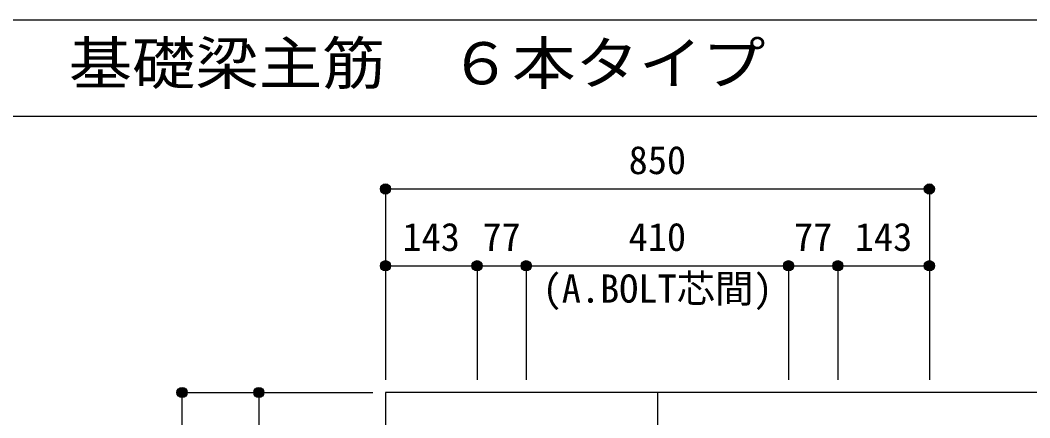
# Model space of a CAD drawing. Units: millimetres at full size, sheet at 1:20. Extents: x -3982 to 3969, y -2797 to 2801.
# Drawn here: x -628 to 950, y -619 to 2 of the extents above; entities that cross this region are included whole.
import ezdxf
from ezdxf.enums import TextEntityAlignment as Align

# ---------------------------------------------------------------- set-up
doc = ezdxf.new("R2010")
doc.units = ezdxf.units.MM
doc.header["$LTSCALE"] = 20
doc.header["$PDMODE"] = 32
doc.header["$PDSIZE"] = 10
doc.linetypes.add('CHAIN1', pattern=[8, 5, -1, 1, -1])
for name, color, linetype in [('6-1_躯体線', 2, 'Continuous'), ('6-7_文字', 7, 'Continuous'), ('6-D_寸法', 4, 'Continuous'), ('F-0_枠', 6, 'Continuous')]:
    doc.layers.add(name, color=color, linetype=linetype)
doc.styles.add('ＭＳ ゴシック', font='')
doc.styles.get('ＭＳ ゴシック').set_extended_font_data('MS Gothic')

msp = doc.modelspace()

# ---------------------------------------------------------------- linework, layer by layer
at = {"layer": '6-1_躯体線'}
for p, q in [((-56.71, -579.67), (-56.71, -1429.67)), ((1193.29, -579.67), (-56.71, -579.67))]:
    msp.add_line(p, q, dxfattribs=at)
at = {"layer": '6-D_寸法'}
for p, q in [((-56.71, -261.65), (-56.71, -381.65)), ((-56.71, -261.65), (-56.71, -381.65)), ((-56.71, -261.65), (793.29, -261.65)), ((793.29, -261.65), (793.29, -381.65)), ((-56.71, -381.65), (-56.71, -559.67)), ((-56.71, -381.65), (-56.71, -559.67)), ((-56.71, -381.65), (86.29, -381.65)), ((-56.71, -381.65), (-56.71, -559.67)), ((86.29, -381.65), (86.29, -559.67)), ((86.29, -381.65), (163.29, -381.65)), ((163.29, -381.65), (163.29, -559.67)), ((163.29, -381.65), (573.29, -381.65)), ((573.29, -381.65), (573.29, -559.67)), ((573.29, -381.65), (650.29, -381.65)), ((650.29, -381.65), (650.29, -559.67)), ((793.29, -381.65), (793.29, -559.67)), ((793.29, -381.65), (793.29, -559.67)), ((-374.74, -579.67), (-254.74, -579.67)), ((-374.74, -1429.67), (-374.74, -579.67)), ((-254.74, -579.67), (-76.71, -579.67)), ((-254.74, -579.67), (-76.71, -579.67)), ((-254.74, -579.67), (-76.71, -579.67)), ((-254.74, -579.67), (-76.71, -579.67)), ((-254.74, -579.67), (-76.71, -579.67)), ((-254.74, -579.67), (-76.71, -579.67)), ((-254.74, -579.67), (-76.71, -579.67)), ((-254.74, -579.67), (-76.71, -579.67)), ((-254.74, -579.67), (-76.71, -579.67)), ((-254.74, -579.67), (-76.71, -579.67)), ((-254.74, -579.67), (-254.74, -849.67)), ((-254.74, -579.67), (-76.71, -579.67))]:
    msp.add_line(p, q, dxfattribs=at)
at = {"layer": '6-D_寸法', "linetype": 'CHAIN1'}
msp.add_line((368.29, -579.67), (368.29, -1829.67), dxfattribs=at)
at = {"layer": '6-D_寸法'}
msp.add_lwpolyline([(650.29, -381.65), (793.29, -381.65), (793.29, -559.67)], dxfattribs=at)
for centre, radius in [((-56.71, -261.65), 8), ((-56.71, -261.65), 7.2), ((-56.71, -261.65), 6.4), ((-56.71, -261.65), 5.6), ((-56.71, -261.65), 4.8), ((-56.71, -261.65), 4), ((-56.71, -261.65), 3.2), ((-56.71, -261.65), 2.4), ((-56.71, -261.65), 1.6), ((-56.71, -261.65), 0.8), ((793.29, -261.65), 8), ((793.29, -261.65), 7.2), ((793.29, -261.65), 6.4), ((793.29, -261.65), 5.6), ((793.29, -261.65), 4.8), ((793.29, -261.65), 4), ((793.29, -261.65), 3.2), ((793.29, -261.65), 2.4), ((793.29, -261.65), 1.6), ((793.29, -261.65), 0.8), ((-56.71, -381.65), 8), ((-56.71, -381.65), 7.2), ((-56.71, -381.65), 6.4), ((-56.71, -381.65), 5.6), ((-56.71, -381.65), 4.8), ((-56.71, -381.65), 4), ((-56.71, -381.65), 3.2), ((86.29, -381.65), 8), ((86.29, -381.65), 7.2), ((86.29, -381.65), 6.4), ((86.29, -381.65), 5.6), ((86.29, -381.65), 4.8), ((86.29, -381.65), 4), ((86.29, -381.65), 3.2), ((163.29, -381.65), 8), ((163.29, -381.65), 7.2), ((163.29, -381.65), 6.4), ((163.29, -381.65), 5.6), ((163.29, -381.65), 4.8), ((163.29, -381.65), 4), ((163.29, -381.65), 3.2), ((573.29, -381.65), 8), ((573.29, -381.65), 7.2), ((573.29, -381.65), 6.4), ((573.29, -381.65), 5.6), ((573.29, -381.65), 4.8), ((573.29, -381.65), 4), ((573.29, -381.65), 3.2), ((650.29, -381.65), 8), ((650.29, -381.65), 7.2), ((650.29, -381.65), 6.4), ((650.29, -381.65), 5.6), ((650.29, -381.65), 4.8), ((650.29, -381.65), 4), ((650.29, -381.65), 3.2), ((793.29, -381.65), 8), ((793.29, -381.65), 7.2), ((793.29, -381.65), 6.4), ((793.29, -381.65), 5.6), ((793.29, -381.65), 4.8), ((793.29, -381.65), 4), ((793.29, -381.65), 3.2), ((-56.71, -381.65), 2.4), ((-56.71, -381.65), 1.6), ((-56.71, -381.65), 0.8), ((86.29, -381.65), 2.4), ((86.29, -381.65), 1.6), ((86.29, -381.65), 0.8), ((163.29, -381.65), 2.4), ((163.29, -381.65), 1.6), ((163.29, -381.65), 0.8), ((573.29, -381.65), 2.4), ((573.29, -381.65), 1.6), ((573.29, -381.65), 0.8), ((650.29, -381.65), 2.4), ((650.29, -381.65), 1.6), ((650.29, -381.65), 0.8), ((793.29, -381.65), 2.4), ((793.29, -381.65), 1.6), ((793.29, -381.65), 0.8), ((-374.74, -579.67), 8), ((-374.74, -579.67), 7.2), ((-374.74, -579.67), 6.4), ((-374.74, -579.67), 5.6), ((-374.74, -579.67), 4.8), ((-374.74, -579.67), 4), ((-374.74, -579.67), 3.2), ((-374.74, -579.67), 2.4), ((-374.74, -579.67), 1.6), ((-374.74, -579.67), 0.8), ((-254.74, -579.67), 8), ((-254.74, -579.67), 7.2), ((-254.74, -579.67), 6.4), ((-254.74, -579.67), 5.6), ((-254.74, -579.67), 4.8), ((-254.74, -579.67), 4), ((-254.74, -579.67), 3.2), ((-254.74, -579.67), 2.4), ((-254.74, -579.67), 1.6), ((-254.74, -579.67), 0.8)]:
    msp.add_circle(centre, radius, dxfattribs=at)
at = {"layer": '6-D_寸法', "color": 7}
for p in [(-56.71, -261.65), (793.29, -261.65), (-56.71, -381.65), (86.29, -381.65), (163.29, -381.65), (573.29, -381.65), (650.29, -381.65), (793.29, -381.65), (-374.74, -579.67), (-254.74, -579.67)]:
    msp.add_point(p, dxfattribs=at)
at = {"layer": 'F-0_枠', "color": 2}
for p, q in [((2482.4, 1.97), (-3981.92, 1.97)), ((-3981.92, -148.03), (2482.4, -148.03))]:
    msp.add_line(p, q, dxfattribs=at)

# ---------------------------------------------------------------- texts
at = {"layer": '6-7_文字', "color": 2, "style": 'ＭＳ ゴシック', "width": 1.1}
msp.add_text('\u3000\u3000基礎梁主筋\u3000６本タイプ', height=65.98, dxfattribs=at).set_placement((-749.76, -118.03), align=Align.BOTTOM_LEFT)
at = {"layer": '6-7_文字', "color": 4, "style": 'ＭＳ ゴシック'}
msp.add_text('(A.BOLT芯間)', height=43.99, dxfattribs=at).set_placement((188.82, -452.42), align=Align.BOTTOM_LEFT)
at = {"layer": '6-D_寸法', "style": 'ＭＳ ゴシック'}
for s, p in [('850', (323.29, -251.65)), ('143', (-30.21, -371.65)), ('410', (323.29, -371.65)), ('143', (676.79, -371.65)), ('77', (94.79, -371.65)), ('77', (581.79, -371.65))]:
    msp.add_text(s, height=43.99, dxfattribs=at).set_placement(p, align=Align.BOTTOM_LEFT)

doc.saveas('drawing.dxf')
